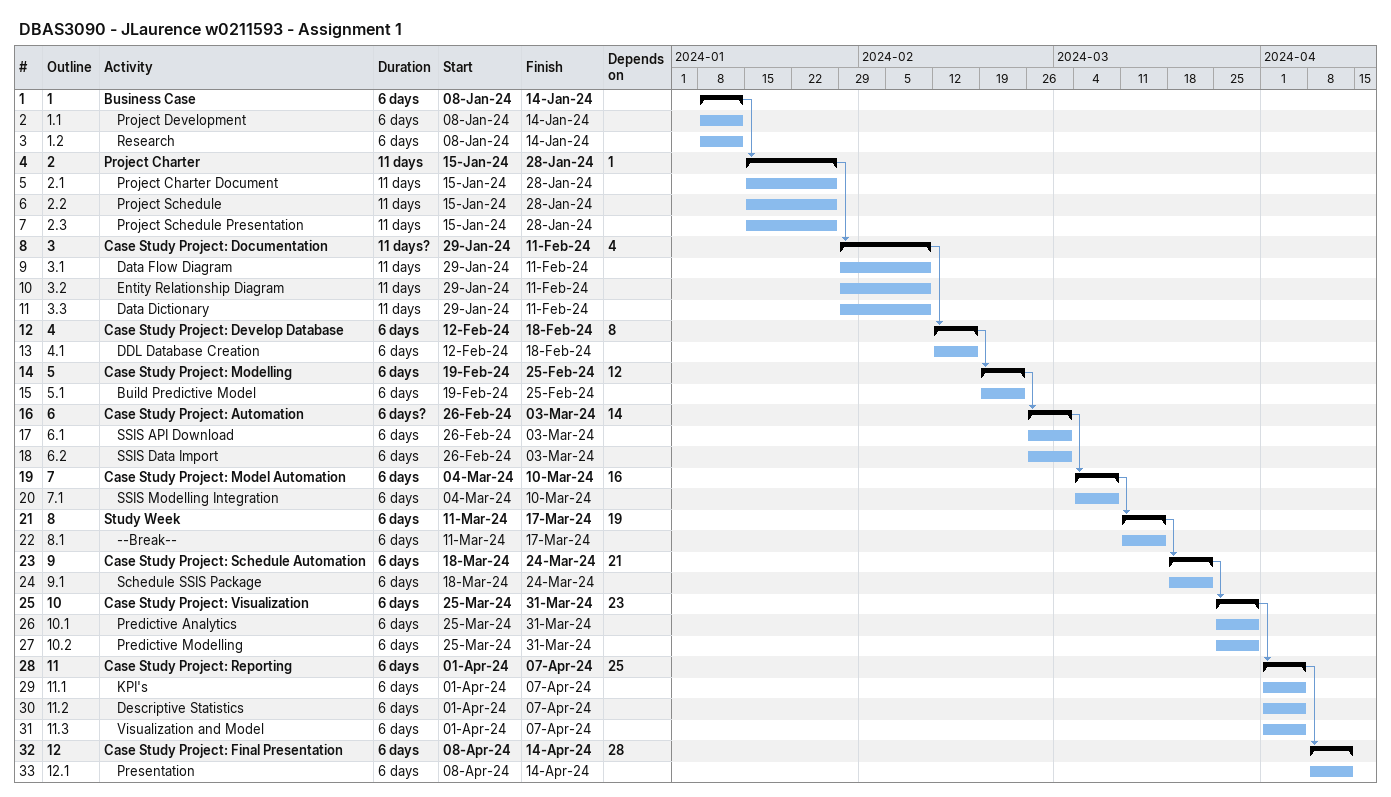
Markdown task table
DBAS3090 - JLaurence w0211593 - Assignment 1

| ID | WBS | Task | Duration | Start | Finish | Predecessors |
|---|---|---|---|---|---|---|
| 1 | 1 | **Business Case** | 6d | 2024-01-08 | 2024-01-14 |  |
| 2 | 1.1 | Project Development | 6d | 2024-01-08 | 2024-01-14 |  |
| 3 | 1.2 | Research | 6d | 2024-01-08 | 2024-01-14 |  |
| 4 | 2 | **Project Charter** | 11d | 2024-01-15 | 2024-01-28 | 1 |
| 5 | 2.1 | Project Charter Document | 11d | 2024-01-15 | 2024-01-28 |  |
| 6 | 2.2 | Project Schedule | 11d | 2024-01-15 | 2024-01-28 |  |
| 7 | 2.3 | Project Schedule Presentation | 11d | 2024-01-15 | 2024-01-28 |  |
| 8 | 3 | **Case Study Project: Documentation** | 11d? | 2024-01-29 | 2024-02-11 | 4 |
| 9 | 3.1 | Data Flow Diagram | 11d | 2024-01-29 | 2024-02-11 |  |
| 10 | 3.2 | Entity Relationship Diagram | 11d | 2024-01-29 | 2024-02-11 |  |
| 11 | 3.3 | Data Dictionary | 11d | 2024-01-29 | 2024-02-11 |  |
| 12 | 4 | **Case Study Project: Develop Database** | 6d | 2024-02-12 | 2024-02-18 | 8 |
| 13 | 4.1 | DDL Database Creation | 6d | 2024-02-12 | 2024-02-18 |  |
| 14 | 5 | **Case Study Project: Modelling** | 6d | 2024-02-19 | 2024-02-25 | 12 |
| 15 | 5.1 | Build Predictive Model | 6d | 2024-02-19 | 2024-02-25 |  |
| 16 | 6 | **Case Study Project: Automation** | 6d? | 2024-02-26 | 2024-03-03 | 14 |
| 17 | 6.1 | SSIS API Download | 6d | 2024-02-26 | 2024-03-03 |  |
| 18 | 6.2 | SSIS Data Import | 6d | 2024-02-26 | 2024-03-03 |  |
| 19 | 7 | **Case Study Project: Model Automation** | 6d | 2024-03-04 | 2024-03-10 | 16 |
| 20 | 7.1 | SSIS Modelling Integration | 6d | 2024-03-04 | 2024-03-10 |  |
| 21 | 8 | **Study Week** | 6d | 2024-03-11 | 2024-03-17 | 19 |
| 22 | 8.1 | --Break-- | 6d | 2024-03-11 | 2024-03-17 |  |
| 23 | 9 | **Case Study Project: Schedule Automation** | 6d | 2024-03-18 | 2024-03-24 | 21 |
| 24 | 9.1 | Schedule SSIS Package | 6d | 2024-03-18 | 2024-03-24 |  |
| 25 | 10 | **Case Study Project: Visualization** | 6d | 2024-03-25 | 2024-03-31 | 23 |
| 26 | 10.1 | Predictive Analytics | 6d | 2024-03-25 | 2024-03-31 |  |
| 27 | 10.2 | Predictive Modelling | 6d | 2024-03-25 | 2024-03-31 |  |
| 28 | 11 | **Case Study Project: Reporting** | 6d | 2024-04-01 | 2024-04-07 | 25 |
| 29 | 11.1 | KPI's | 6d | 2024-04-01 | 2024-04-07 |  |
| 30 | 11.2 | Descriptive Statistics | 6d | 2024-04-01 | 2024-04-07 |  |
| 31 | 11.3 | Visualization and Model | 6d | 2024-04-01 | 2024-04-07 |  |
| 32 | 12 | **Case Study Project: Final Presentation** | 6d | 2024-04-08 | 2024-04-14 | 28 |
| 33 | 12.1 | Presentation | 6d | 2024-04-08 | 2024-04-14 |  |
